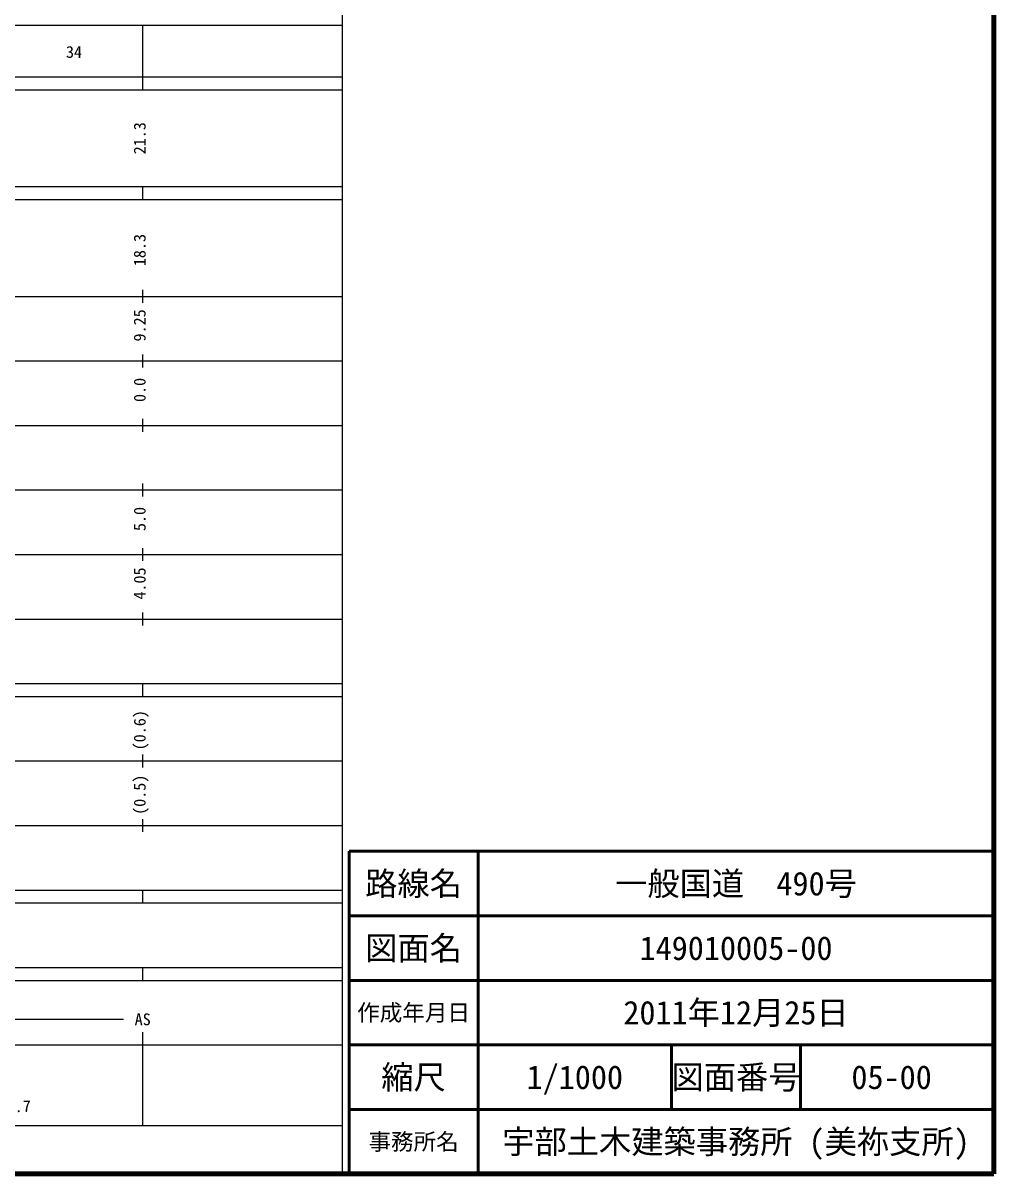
# Model space of a CAD drawing. Units: millimetres, scale not verified. Extents: x 40000 to 680000, y 20000 to 380000.
# Drawn here: x 529441 to 680000, y 20000 to 198357 of the extents above; entities that cross this region are included whole.
import ezdxf
from ezdxf.enums import TextEntityAlignment as Align

# ---------------------------------------------------------------- set-up
doc = ezdxf.new("R2010")
doc.units = ezdxf.units.MM
doc.header["$LTSCALE"] = 1000
for name, color, linetype, lineweight in [('M-TTL', 2, 'Continuous', 140), ('M-TTL-BAND', 7, 'Continuous', 25), ('M-TTL-FRAM', 2, 'Continuous', 50), ('M-TTL-LINE', 7, 'Continuous', 50)]:
    doc.layers.add(name, color=color, linetype=linetype, lineweight=lineweight)
doc.layers.add('M-TTL-TXT', color=7, linetype='Continuous')
doc.styles.add('ＭＳ ゴシック', font='')
doc.styles.get('ＭＳ ゴシック').set_extended_font_data('MS Gothic')

msp = doc.modelspace()

# ---------------------------------------------------------------- linework, layer by layer
at = {"layer": 'M-TTL'}
for p, q in [((680000, 20000), (680000, 380000)), ((40000, 20000), (680000, 20000))]:
    msp.add_line(p, q, dxfattribs=at)
at = {"layer": 'M-TTL-BAND'}
for p, q in [((579000, 20000), (579000, 370000)), ((68000, 198000), (579000, 198000)), ((548000, 188000), (548000, 198000)), ((40000, 190000), (579000, 190000)), ((40000, 188000), (579000, 188000)), ((40000, 173000), (579000, 173000)), ((548000, 171000), (548000, 173000)), ((40000, 171000), (579000, 171000)), ((548000, 155000), (548000, 157000)), ((40000, 156000), (579000, 156000)), ((548000, 145000), (548000, 147000)), ((46000, 146000), (579000, 146000)), ((52000, 136000), (579000, 136000)), ((548000, 135000), (548000, 137000)), ((548000, 125000), (548000, 127000)), ((46000, 126000), (579000, 126000)), ((52000, 116000), (579000, 116000)), ((548000, 115000), (548000, 117000)), ((46000, 106000), (579000, 106000)), ((548000, 105000), (548000, 107000)), ((40000, 96000), (579000, 96000)), ((548000, 94000), (548000, 96000)), ((40000, 94000), (579000, 94000)), ((49000, 84000), (579000, 84000)), ((548000, 83000), (548000, 85000)), ((548000, 73000), (548000, 75000)), ((40000, 74000), (579000, 74000)), ((40000, 64000), (579000, 64000)), ((548000, 62000), (548000, 64000)), ((40000, 62000), (579000, 62000)), ((40000, 52000), (579000, 52000)), ((548000, 50000), (548000, 52000)), ((40000, 50000), (579000, 50000)), ((71000, 44000), (545000, 44000)), ((548000, 27500), (548000, 42000)), ((40000, 40000), (579000, 40000)), ((68000, 27500), (579000, 27500))]:
    msp.add_line(p, q, dxfattribs=at)
at = {"layer": 'M-TTL-FRAM'}
for p, q in [((680000, 70000), (580000, 70000)), ((580000, 70000), (580000, 20000))]:
    msp.add_line(p, q, dxfattribs=at)
at = {"layer": 'M-TTL-LINE'}
for p, q in [((600000, 70000), (600000, 20000)), ((680000, 60000), (580000, 60000)), ((680000, 50000), (580000, 50000)), ((680000, 40000), (580000, 40000)), ((630000, 40000), (630000, 30000)), ((650000, 40000), (650000, 30000)), ((680000, 30000), (580000, 30000))]:
    msp.add_line(p, q, dxfattribs=at)

# ---------------------------------------------------------------- texts
at = {"layer": 'M-TTL-BAND', "style": 'ＭＳ ゴシック'}
for s, p in [('34', (537350, 192405)), ('AS', (548000, 42500)), ('39.7', (528150, 29033))]:
    msp.add_text(s, height=1833, dxfattribs=at).set_placement(p, align=Align.BOTTOM_CENTER)
for s, p in [('21.3', (549000, 180500)), ('18.3', (549000, 163174)), ('9.25', (549000, 151500)), ('0.0', (549000, 141500)), ('5.0', (549000, 121500)), ('4.05', (549000, 111500)), ('(0.6)', (549000, 88764)), ('(0.5)', (549000, 78764))]:
    msp.add_text(s, height=1833, rotation=90, dxfattribs=at).set_placement(p, align=Align.BOTTOM_CENTER)
at = {"layer": 'M-TTL-TXT', "style": 'ＭＳ ゴシック'}
for s, height, p in [('路線名', 3666, (590000, 65000)), ('路線名', 3666, (590000, 65000)), ('一般国道\u3000490号', 3666, (640000, 65000)), ('図面名', 3666, (590000, 55000)), ('図面名', 3666, (590000, 55000)), ('149010005-00', 3666, (640000, 55000)), ('作成年月日', 2566, (590000, 45000)), ('作成年月日', 2566, (590000, 45000)), ('2011年12月25日', 3666, (640000, 45000)), ('縮尺', 3666, (590000, 35000)), ('縮尺', 3666, (590000, 35000)), ('1/1000', 3666, (615000, 35000)), ('図面番号', 3666, (640000, 35000)), ('図面番号', 3666, (640000, 35000)), ('05-00', 3666, (664125, 35000)), ('宇部土木建築事務所 (美祢支所)', 3666, (640000, 25000)), ('事務所名', 2566, (590000, 25000)), ('事務所名', 2566, (590000, 25000))]:
    msp.add_text(s, height=height, dxfattribs=at).set_placement(p, align=Align.MIDDLE_CENTER)

doc.saveas('drawing.dxf')
